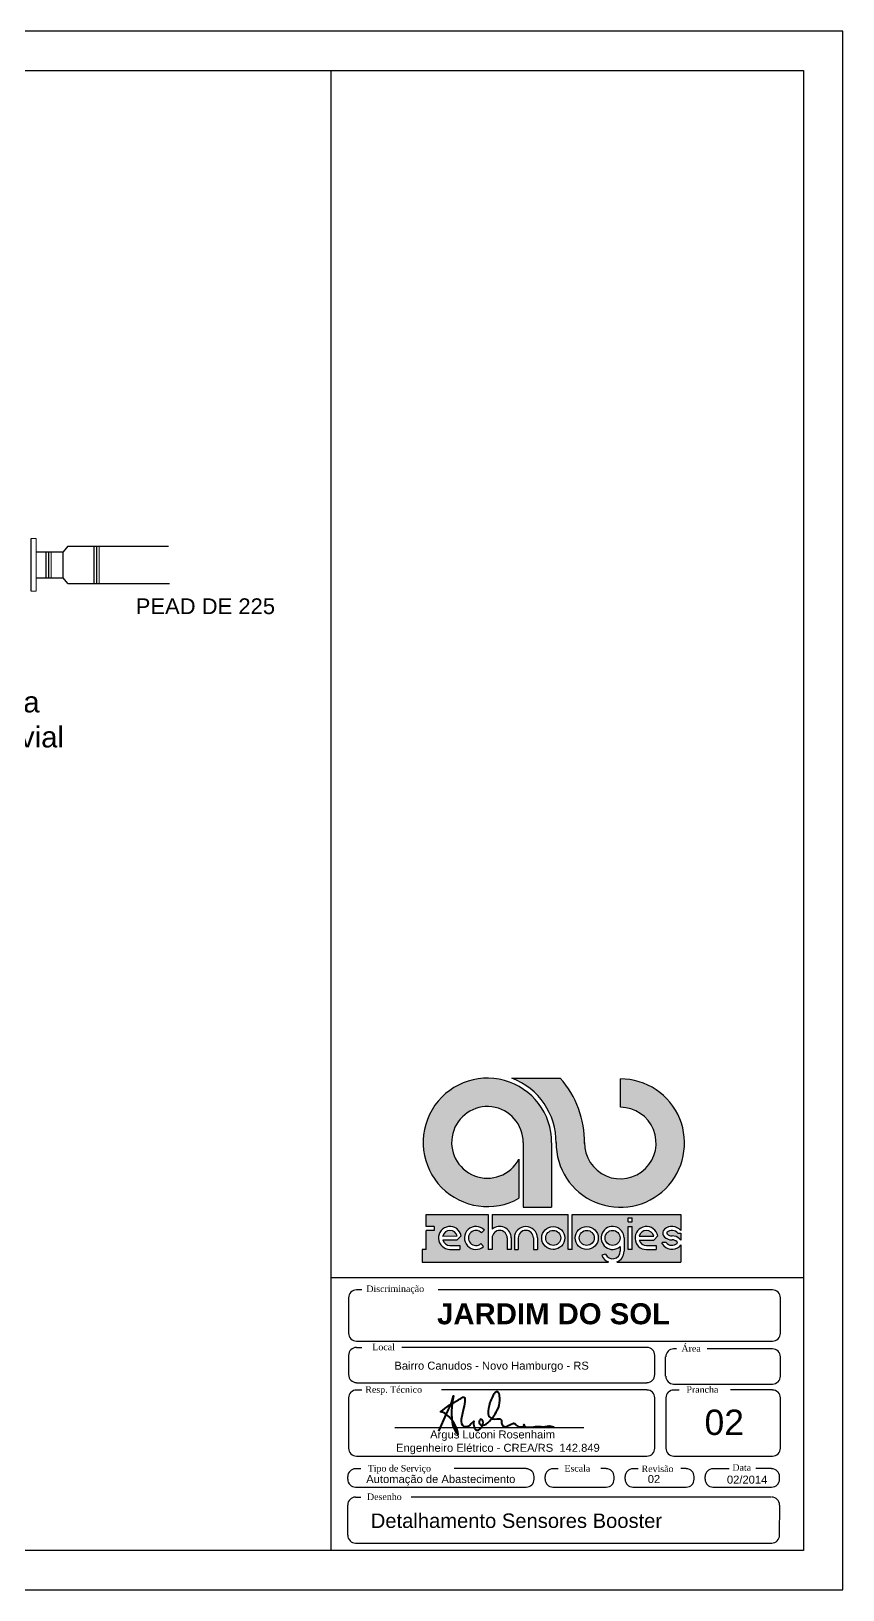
# Model space of a CAD drawing. Header units: millimetres. Extents: x 100 to 940, y 100 to 694.
# Drawn here: x 631 to 940, y 100 to 694 of the extents above; entities that cross this region are included whole.
import ezdxf

# ---------------------------------------------------------------- set-up
doc = ezdxf.new("R2010")
doc.units = ezdxf.units.MM
doc.layers.add('BAR-PECAS', color=4, linetype='Continuous', lineweight=13)
doc.layers.add('PRANCHA', color=7, linetype='Continuous')
doc.layers.add('SELO', color=7, linetype='Continuous')
doc.styles.get("Standard").update_dxf_attribs({"font": 'Arial Regular.ttf'})

msp = doc.modelspace()

# ---------------------------------------------------------------- hatches: boundary and pattern name
at = {"layer": 'SELO'}
h = msp.add_hatch(color=256, dxfattribs=at)
h.dxf.hatch_style = 1
h.paths.add_polyline_path([(832.33, 294.98), (813.8, 294.98, -0.314958), (830.72, 270.21, 2.411144), (855.21, 294.7), (855.21, 283.86, -2.45129), (841.58, 270.52, 0.182443)])
h.paths.add_polyline_path([(835.35, 243.04), (806.37, 243.04), (806.37, 237.41, -0.642986), (813.63, 234.09), (813.63, 229.71), (812.12, 229.71), (812.12, 234.09, 1), (806.37, 234.09), (806.37, 229.71), (804.86, 229.71), (804.86, 243.04), (781.24, 243.04), (781.24, 238.48), (784.26, 238.48), (784.26, 236.97), (781.23, 236.97), (781.23, 229.71), (779.69, 229.71), (779.69, 224.92), (850.67, 224.92, -0.214084), (848.15, 227.48), (849.6, 227.91, 0.821242), (855.14, 229.01), (855.14, 230.78, -4.60202), (856.65, 234.09), (856.65, 229.01, -0.309238), (853.85, 224.92), (878.25, 224.92), (878.25, 231.45, -0.100697), (877.78, 230.83, -0.45988), (871.2, 231.81), (871.2, 232.32), (872.69, 232.32, 0.427074), (876.81, 232, 0.410877), (876.82, 232.63, 0.186203), (874.92, 233.36, -0.181325), (872.05, 234.44, -0.458616), (872.04, 237.41, -0.41774), (878.25, 236.93), (878.25, 243.04), (836.89, 243.04), (836.89, 229.71), (835.35, 229.71)])
h.paths.add_polyline_path([(834.02, 234.09, -1), (825.25, 234.09, -1)], flags=16)
h.paths.add_polyline_path([(832.51, 234.09, -1), (826.76, 234.09, -1)], flags=0)
h.paths.add_polyline_path([(846.79, 234.09, -1), (838.03, 234.09, -1)], flags=16)
h.paths.add_polyline_path([(845.28, 234.09, -1), (839.54, 234.09, -1)], flags=0)
h.paths.add_polyline_path([(823.59, 234.09), (823.59, 229.71), (822.08, 229.71), (822.08, 234.09, 1), (816.33, 234.09), (816.33, 229.71), (814.82, 229.71), (814.82, 234.09, -1)], flags=16)
h.paths.add_polyline_path([(858.22, 241.69), (859.76, 241.69), (859.76, 240.17), (858.22, 240.17)], flags=16)
h.paths.add_polyline_path([(858.22, 238.48), (859.76, 238.48), (859.76, 229.67), (858.22, 229.67)], flags=16)
h.paths.add_polyline_path([(869.47, 234.88), (867.94, 233.3), (862.39, 233.3, 0.338023), (865.17, 231.18), (868.91, 231.18), (868.91, 229.67), (865.17, 229.67, -2.123663)], flags=16)
h.paths.add_polyline_path([(862.38, 234.78, -0.767778), (867.94, 234.81)], flags=0)
h.paths.add_polyline_path([(803.38, 237.05), (802.27, 236.02, 2.414214), (802.1, 231.96), (803.12, 230.85, -2.414214)], flags=16)
h.paths.add_polyline_path([(794.59, 234.92), (793.05, 233.34), (787.51, 233.34, 0.338023), (790.28, 231.22), (794.03, 231.22), (794.03, 229.71), (790.28, 229.71, -2.123663)], flags=16)
h.paths.add_polyline_path([(793.05, 234.85), (787.5, 234.82, -0.767778)], flags=0)
h.paths.add_polyline_path([(826.76, 234.09, 1), (832.51, 234.09, 1)], flags=0)
h.paths.add_polyline_path([(845.28, 234.09, 1), (839.54, 234.09, 1)], flags=0)
h.paths.add_polyline_path([(849.39, 234.09, 1), (855.14, 234.09, 1)], flags=17)
h.paths.add_polyline_path([(867.94, 234.81, 0.767778), (862.38, 234.78)], flags=0)
h.paths.add_polyline_path([(874.9, 234.87, -0.181325), (877.77, 233.8, -0.101013), (878.25, 233.18), (878.25, 235.92), (877.13, 235.92, 0.427074), (873.01, 236.24, 0.410877), (873, 235.61, 0.186203)], flags=17)
h.paths.add_polyline_path([(793.05, 234.85, 0.767778), (787.5, 234.82)], flags=0)
h = msp.add_hatch(color=256, dxfattribs=at)
h.dxf.hatch_style = 1
h.paths.add_polyline_path([(816.57, 249.21), (816.57, 264.06, -8.182778), (818.19, 270.43), (818.19, 245.77), (829, 245.77), (829, 270.37, 3.718524)])
h = msp.add_hatch(color=256, dxfattribs=at)
h.dxf.hatch_style = 1
h.paths.add_polyline_path([(787.5, 234.82), (793.05, 234.85, 0.767778)])
h.paths.add_polyline_path([(826.76, 234.09, 1), (832.51, 234.09, 1)])
h.paths.add_polyline_path([(839.54, 234.09, 1), (845.28, 234.09, 1)])
h.paths.add_polyline_path([(862.38, 234.78), (867.94, 234.81, 0.767778)])

# ---------------------------------------------------------------- linework, layer by layer
for p, q in [((745, 198.72), (745, 679)), ((630.69, 480.58), (630.69, 500.59)), ((632.56, 495.58), (642.83, 495.58)), ((636.43, 485.58), (636.43, 495.58)), ((637.36, 485.58), (637.36, 495.58)), ((644.67, 497.64), (642.83, 495.58)), ((642.83, 485.58), (642.83, 495.58)), ((644.67, 497.64), (682.97, 497.64)), ((654.73, 483.53), (654.73, 497.64)), ((655.67, 483.53), (655.67, 497.64)), ((632.56, 485.58), (642.83, 485.58)), ((644.67, 483.53), (642.83, 485.58)), ((644.67, 483.53), (683.4, 483.53))]:
    msp.add_line(p, q)
for points in [[(100, 100), (940, 100), (940, 693.94), (100, 693.94)], [(150, 679), (925, 679), (925, 115), (150, 115)]]:
    msp.add_lwpolyline(points, close=True)
at = {"layer": 'BAR-PECAS', "ltscale": 0.05}
for p, q in [((630.69, 480.58), (630.69, 500.59)), ((632.56, 500.59), (630.69, 500.59)), ((632.56, 500.59), (630.69, 500.59)), ((632.56, 480.58), (632.56, 500.59)), ((638.29, 485.58), (638.29, 495.58)), ((656.6, 483.53), (656.6, 497.64)), ((630.69, 480.58), (632.56, 480.58))]:
    msp.add_line(p, q, dxfattribs=at)
at = {"layer": 'SELO'}
for p, q in [((813.8, 294.98), (832.33, 294.98)), ((855.21, 283.86), (855.21, 294.7)), ((818.19, 270.43), (818.19, 245.77)), ((829, 270.37), (829, 245.77)), ((816.57, 264.06), (816.57, 249.21)), ((818.19, 245.77), (829, 245.77)), ((781.24, 238.48), (781.24, 243.04)), ((781.24, 243.04), (804.86, 243.04)), ((784.26, 238.48), (781.24, 238.48)), ((784.26, 238.48), (784.26, 236.97)), ((804.86, 243.04), (804.86, 229.71)), ((806.37, 243.04), (806.37, 237.41)), ((806.37, 243.04), (835.35, 243.04)), ((835.35, 229.71), (835.35, 243.04)), ((836.89, 243.04), (878.25, 243.04)), ((836.89, 229.71), (836.89, 243.01)), ((858.22, 240.17), (858.22, 241.69)), ((858.22, 241.69), (859.76, 241.69)), ((858.22, 240.17), (859.76, 240.17)), ((858.22, 229.67), (858.22, 238.48)), ((858.22, 238.48), (859.76, 238.48)), ((859.76, 240.17), (859.76, 241.69)), ((859.76, 229.67), (859.76, 238.48)), ((878.25, 243.04), (878.25, 236.93)), ((781.23, 229.71), (781.23, 236.97)), ((784.26, 236.97), (781.23, 236.97)), ((787.5, 234.82), (793.05, 234.85)), ((787.51, 233.34), (793.05, 233.34)), ((793.05, 233.34), (794.59, 234.92)), ((802.1, 231.96), (803.12, 230.85)), ((802.27, 236.02), (803.38, 237.05)), ((806.37, 234.09), (806.37, 229.71)), ((812.12, 234.09), (812.12, 229.71)), ((813.63, 234.09), (813.63, 229.71)), ((814.82, 234.09), (814.82, 229.71)), ((816.33, 234.09), (816.33, 229.71)), ((822.08, 234.09), (822.08, 229.71)), ((823.59, 234.09), (823.59, 229.71)), ((856.65, 234.09), (856.65, 229.01)), ((862.38, 234.78), (867.94, 234.81)), ((862.39, 233.3), (867.94, 233.3)), ((867.94, 233.3), (869.47, 234.88)), ((872.69, 232.32), (871.2, 232.32)), ((871.2, 231.81), (871.2, 232.32)), ((877.13, 235.92), (878.25, 235.92)), ((878.25, 235.92), (878.25, 233.18)), ((781.23, 229.71), (779.69, 229.71)), ((779.69, 229.71), (779.69, 224.92)), ((790.28, 231.22), (794.03, 231.22)), ((790.28, 229.71), (794.03, 229.71)), ((794.03, 231.22), (794.03, 229.71)), ((806.37, 229.71), (804.86, 229.71)), ((813.63, 229.71), (812.12, 229.71)), ((814.82, 229.71), (816.33, 229.71)), ((822.08, 229.71), (823.59, 229.71)), ((830.17, 229.74), (829.63, 229.71)), ((836.89, 229.71), (835.35, 229.71)), ((849.6, 227.91), (848.15, 227.48)), ((855.14, 230.78), (855.14, 229.01)), ((859.76, 229.67), (858.22, 229.67)), ((865.17, 231.18), (868.91, 231.18)), ((865.17, 229.67), (868.91, 229.67)), ((868.91, 231.18), (868.91, 229.67)), ((878.25, 231.45), (878.25, 224.92)), ((779.69, 224.92), (850.67, 224.92)), ((853.85, 224.92), (878.25, 224.92)), ((745, 219), (925, 219)), ((756.69, 214.33), (754.66, 214.33)), ((913.21, 214.33), (785.84, 214.33)), ((751.61, 211.28), (751.61, 197.78)), ((916.26, 197.78), (916.26, 211.28)), ((754.66, 194.73), (913.21, 194.73)), ((754.66, 192.4), (756.69, 192.4)), ((865.35, 192.4), (771.93, 192.4)), ((876.56, 191.84), (875.51, 191.84)), ((913.21, 191.84), (888.36, 191.84)), ((751.61, 189.35), (751.61, 181.99)), ((868.39, 181.99), (868.39, 189.35)), ((872.46, 181.43), (872.46, 188.79)), ((916.26, 181.43), (916.26, 188.79)), ((754.66, 178.94), (865.35, 178.94)), ((875.51, 178.39), (913.21, 178.39)), ((751.61, 173.14), (751.61, 153.98)), ((754.66, 176.19), (756.69, 176.19)), ((865.35, 176.19), (787, 176.19)), ((868.39, 153.98), (868.39, 173.14)), ((872.55, 173.14), (872.55, 153.98)), ((875.6, 176.19), (877.63, 176.19)), ((913.21, 176.19), (897.13, 176.19)), ((916.26, 153.98), (916.26, 173.14)), ((769.31, 161.86), (841.3, 161.86)), ((754.66, 150.93), (865.35, 150.93)), ((875.6, 150.93), (913.21, 150.93)), ((751.26, 143.15), (751.26, 142.13)), ((754.31, 146.2), (756.34, 146.2)), ((819.36, 146.2), (791.92, 146.2)), ((822.41, 142.13), (822.41, 143.15)), ((826.47, 143.15), (826.47, 142.13)), ((829.52, 146.2), (831.56, 146.2)), ((849.85, 146.2), (847.82, 146.2)), ((852.9, 142.13), (852.9, 143.15)), ((856.97, 143.15), (856.97, 142.13)), ((860.01, 146.2), (862.05, 146.2)), ((880.34, 146.2), (878.31, 146.2)), ((883.39, 142.13), (883.39, 143.15)), ((887.46, 143.15), (887.46, 142.13)), ((890.51, 146.2), (896.7, 146.2)), ((912.87, 146.2), (906.79, 146.2)), ((915.92, 142.13), (915.92, 143.15)), ((754.31, 139.08), (819.36, 139.08)), ((829.52, 139.08), (849.85, 139.08)), ((860.01, 139.08), (880.34, 139.08)), ((890.51, 139.08), (912.87, 139.08)), ((751.26, 132.31), (751.26, 120.82)), ((754.31, 135.36), (756.34, 135.36)), ((912.72, 135.31), (775.47, 135.36)), ((915.89, 120.81), (915.94, 132.31)), ((754.31, 117.82), (912.89, 117.82))]:
    msp.add_line(p, q, dxfattribs=at)
msp.add_lwpolyline([(745, 115), (745, 219), (925, 219), (925, 115)], close=True, dxfattribs=at)
at = {"layer": 'SELO', "color": 0, "linetype": 'Continuous', "lineweight": 40, "transparency": 33554687}
msp.add_lwpolyline([(786.04, 160.41), (788.96, 167.06, 0.05993), (791.66, 173.88, 0.114734), (791.41, 162.51, 0.105575), (793.44, 159.13, 0.152792), (789.95, 165.92, 0.174248), (786.72, 167.88, -0.042414), (793.51, 172.46, 0.031525), (795.22, 173.46, -0.590951), (795.96, 172.67, -0.072), (795.5, 169.09), (794.61, 164.86, 0.292783), (795.61, 162.26, 0.292783), (798.2, 163.19), (799.34, 164.22, 0.084237), (799.45, 162.05, 0.426622), (801.12, 160.88, 0.240648), (802.86, 163.26, 0.382176), (801.97, 165, 0.493606), (801.97, 162.83, 0.220907), (804.74, 163.61, 0.080728), (808.73, 169.3, 0.11357), (809.24, 173.2, 0.101958), (808.81, 175.22, 0.356196), (808.07, 175.51, 0.192525), (807.09, 174.66, 0.098877), (805.24, 170.15, 0.195151), (805.14, 166.06, 0.246302), (808.19, 165.1, -0.124424), (809.39, 165.15, -0.323775), (809.89, 164.6, 0.115641), (810.04, 163.19, 0.432756), (812.03, 162.26, -0.031443), (814.19, 163.38, -0.343208), (815.15, 163.17, 0.248336), (816.8, 162.12), (817.77, 162.09, 0.553873), (818.48, 163.03, 0.474188), (819.57, 161.98, 0.048993), (822.88, 162.19, -0.070964), (825.79, 162.16, 0.086771), (827.42, 162.36, -0.151332), (829.86, 162.08)], format="xyb", dxfattribs=at)
at = {"layer": 'SELO'}
for centre, radius in [((829.63, 234.09), 4.38), ((842.41, 234.09), 4.38), ((829.63, 234.09), 2.87), ((842.41, 234.09), 2.87), ((852.26, 234.09), 2.87)]:
    msp.add_circle(centre, radius, dxfattribs=at)
for centre, radius, start, end in [((804.54, 270.51), 24.47, 359.67995, 299.47158), ((804.56, 270.5), 26.17, 359.37989, 69.30885), ((855.19, 270.24), 24.47, 179.36588, 89.95278), ((804.56, 270.5), 37.02, 359.35419, 41.3911), ((804.55, 270.5), 13.64, 359.69791, 331.82812), ((855.21, 270.23), 13.63, 178.81377, 90), ((790.28, 234.09), 4.38, 10.86006, 270), ((800.16, 234.08), 4.38, 42.62208, 312.62208), ((809.24, 234.09), 4.38, 0, 130.96179), ((819.2, 234.09), 4.38, 0, 180), ((852.26, 234.09), 4.38, 0, 310.96179), ((865.17, 234.05), 4.38, 10.86006, 270), ((874.91, 234.1), 4.38, 40.22623, 130.91522), ((790.28, 234.09), 2.87, 15.26166, 165.32676), ((790.28, 234.09), 2.87, 195.29423, 270), ((800.16, 234.08), 2.87, 42.62208, 312.62208), ((809.24, 234.09), 2.87, 0, 180), ((819.2, 234.09), 2.87, 0, 180), ((865.17, 234.05), 2.87, 15.26166, 165.32676), ((865.17, 234.05), 2.87, 195.29423, 270), ((874.91, 234.14), 4.38, 212.12828, 310.91522), ((873.33, 235.92), 1.96, 130.76197, 229.30976), ((874.91, 237.73), 4.37, 229.01082, 270.04177), ((874.91, 234.13), 2.86, 219.28503, 311.78937), ((873.33, 235.92), 0.45, 127.13552, 232.25915), ((874.9, 237.7), 2.82, 227.77573, 270.15365), ((874.91, 234.11), 2.86, 39.28503, 131.78937), ((874.91, 230.51), 4.37, 49.01082, 90.04177), ((874.92, 230.54), 2.82, 47.77573, 90.15365), ((876.49, 232.32), 0.45, 307.13552, 52.25915), ((876.49, 232.32), 1.96, 26.23751, 49.30976), ((852.26, 229.01), 4.38, 200.39961, 248.7344), ((852.26, 229.01), 2.87, 202.42288, 0), ((852.26, 229.01), 4.38, 291.2656, 0), ((876.49, 232.32), 1.96, 310.76197, 333.76249), ((754.66, 211.28), 3, 90, 180), ((913.21, 211.28), 3, 0, 90), ((754.66, 197.78), 3, 180, 270), ((913.21, 197.78), 3, 270, 0), ((754.66, 189.35), 3, 90, 180), ((865.35, 189.35), 3, 0, 90), ((875.51, 188.79), 3, 90, 180), ((913.21, 188.79), 3, 0, 90), ((754.66, 181.99), 3, 180, 270), ((865.35, 181.99), 3, 270, 0), ((875.51, 181.43), 3, 180, 270), ((913.21, 181.43), 3, 270, 0), ((754.66, 173.14), 3, 90, 180), ((865.35, 173.14), 3, 0, 90), ((875.6, 173.14), 3, 90, 180), ((913.21, 173.14), 3, 0, 90), ((754.66, 153.98), 3, 180, 270), ((865.35, 153.98), 3, 270, 0), ((875.6, 153.98), 3, 180, 270), ((913.21, 153.98), 3, 270, 0), ((754.31, 143.15), 3, 90, 180), ((819.36, 143.15), 3, 0, 90), ((829.52, 143.15), 3, 90, 180), ((849.85, 143.15), 3, 0, 90), ((860.01, 143.15), 3, 90, 180), ((880.34, 143.15), 3, 0, 90), ((890.51, 143.15), 3, 90, 180), ((912.87, 143.15), 3, 0, 90), ((754.31, 142.13), 3, 180, 270), ((819.36, 142.13), 3, 270, 0), ((829.52, 142.13), 3, 180, 270), ((849.85, 142.13), 3, 270, 0), ((860.01, 142.13), 3, 180, 270), ((880.34, 142.13), 3, 270, 0), ((890.51, 142.13), 3, 180, 270), ((912.87, 142.13), 3, 270, 0), ((754.31, 132.31), 3, 90, 180), ((912.89, 132.31), 3, 0, 90), ((754.31, 120.82), 3, 180, 270), ((912.89, 120.82), 3, 270, 0)]:
    msp.add_arc(centre, radius, start, end, dxfattribs=at)

# ---------------------------------------------------------------- texts
at = {"lineweight": 9, "attachment_point": 1}
for s, insert, char_height, width in [('PEAD DE 225', (670.52, 477.81), 6, 76.0951), ('vai para pluvial', (611.52, 455.68), 8, 33.02)]:
    msp.add_mtext(s, dxfattribs=dict(at, insert=insert, char_height=char_height, width=width))
at = {"layer": 'PRANCHA', "insert": (760.1, 129.08), "char_height": 5.5, "width": 331.5847, "attachment_point": 1}
msp.add_mtext('Detalhamento Sensores Booster', dxfattribs=at)
at = {"layer": 'SELO', "attachment_point": 1}
for s, insert, char_height, width in [('\\FTIMES.TTF;Discriminação', (758.42, 215.97), 2.5, 101.64), ('\\FTIMES.TTF;Local', (760.69, 193.8), 2.5, 81.312), ('\\FTIMES.TTF;Área', (878.5, 193.24), 2.5, 81.312), ('\\FTIMES.TTF;Resp. Técnico', (758.04, 177.58), 2.5, 101.64), ('\\FTIMES.TTF;Prancha', (880.4, 177.58), 2.5, 101.64), ('02', (887.31, 168.67), 9.667, 225.5527), ('Automação de Abastecimento', (758.38, 143.74), 3.0492, 71.148), ('\\FTIMES.TTF;Tipo de Serviço', (758.94, 147.56), 2.5, 101.64), ('\\FTIMES.TTF;Escala', (833.89, 147.56), 2.5, 40.656), ('{\\Ftimes.ttf|c0;Revisão}', (863.3, 147.37), 2.5, 101.64), ('02', (865.66, 143.74), 3.049, 71.148), ('02/2014', (895.83, 143.51), 3.049, 71.148), ('\\FTIMES.TTF;Data', (897.92, 147.87), 2.5, 40.656), ('{\\Ftimes.ttf|c0;Desenho}', (758.66, 136.72), 2.5, 101.64)]:
    msp.add_mtext(s, dxfattribs=dict(at, insert=insert, char_height=char_height, width=width))
for s, insert, char_height in [('{\\fArial|b1|i0|c0|p34;JARDIM DO SOL}', (785.37, 209.19), 8), ('Bairro Canudos - Novo Hamburgo - RS', (769.1, 186.95), 3.0492), ('           Argus Luconi Rosenhaim\\PEngenheiro Elétrico - CREA/RS  142.849', (769.72, 160.73), 3.0492)]:
    msp.add_mtext(s, dxfattribs=dict(at, insert=insert, char_height=char_height))

doc.saveas('drawing.dxf')
